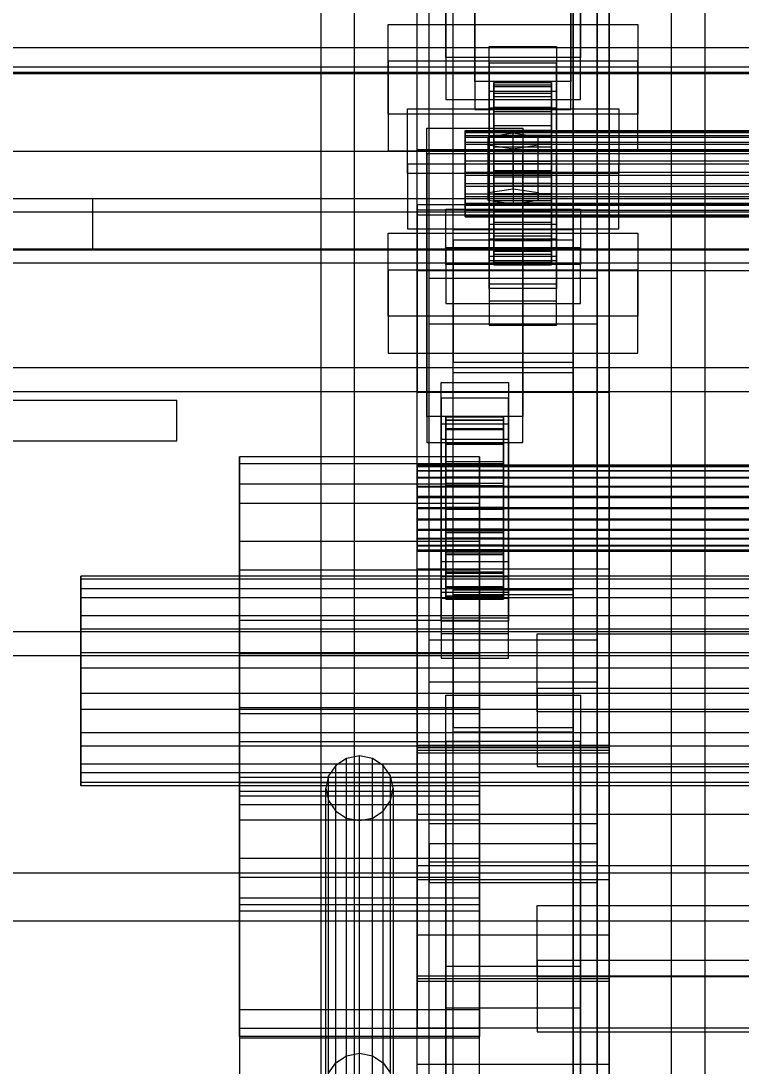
# Model space of a CAD drawing. Header units: millimetres. Extents: x -191664 to 191490, y -197311 to 10263.
# Drawn here: x -532.5 to -382.5, y -31230.2 to -31012.5 of the extents above; entities that cross this region are included whole.
import ezdxf

# ---------------------------------------------------------------- set-up
doc = ezdxf.new("R2010")
doc.units = ezdxf.units.MM
for name, color, linetype, lineweight in [('COTAS_USUARIO', 1, 'Continuous', 0), ('frontal_briquetadora', 7, 'Continuous', 0), ('frontal_C01', 7, 'Continuous', 0), ('frontal_C02', 7, 'Continuous', 0), ('frontal_C03', 7, 'Continuous', 0), ('frontal_mezcladora', 7, 'Continuous', 0), ('frontal_secador', 7, 'Continuous', 0)]:
    doc.layers.add(name, color=color, linetype=linetype, lineweight=lineweight)
doc.dimstyles.new('PLANTA_100', dxfattribs={"dimtxt": 250, "dimasz": 150, "dimexe": 150, "dimexo": 80, "dimgap": 100, "dimtad": 1, "dimtih": 1, "dimtoh": 1, "dimdec": 1, "dimdsep": 46, "dimcen": 0.09, "dimclrd": 1, "dimclre": 1, "dimclrt": 1, "dimadec": 0, "dimazin": 0, "dimtfac": 1, "dimtdec": 4, "dimtofl": 0, "dimtmove": 0, "dimatfit": 3, "dimfxl": 1, "dimtolj": 1, "dimtzin": 0, "dimarcsym": 0})

# ---------------------------------------------------------------- blocks, each defined once
blk = doc.blocks.new('*D108')
at = {"layer": 'COTAS_USUARIO', "color": 1, "lineweight": -2, "transparency": 16777216}
for p, q in [((-80, -30400), (-1350, -30400)), ((-1200, -31850), (-1200, -30550)), ((-80, -32000), (-1350, -32000))]:
    blk.add_line(p, q, dxfattribs=at)
at = {"layer": 'COTAS_USUARIO', "color": 1, "transparency": 16777216}
for points in [[(-1225, -30550), (-1175, -30550), (-1200, -30400)], [(-1225, -31850), (-1175, -31850), (-1200, -32000)]]:
    blk.add_solid(points, dxfattribs=at)
at = {"layer": 'Defpoints', "color": 0, "transparency": 16777216}
for p in [(-1200, -30400), (0, -30400), (0, -32000)]:
    blk.add_point(p, dxfattribs=at)
blk = doc.blocks.new('*D109')
at = {"layer": 'COTAS_USUARIO', "color": 1, "lineweight": -2, "transparency": 16777216}
for p, q in [((-80, -28700), (-1350, -28700)), ((-1200, -31850), (-1200, -28850)), ((-80, -32000), (-1350, -32000))]:
    blk.add_line(p, q, dxfattribs=at)
at = {"layer": 'COTAS_USUARIO', "color": 1, "transparency": 16777216}
for points in [[(-1225, -28850), (-1175, -28850), (-1200, -28700)], [(-1225, -31850), (-1175, -31850), (-1200, -32000)]]:
    blk.add_solid(points, dxfattribs=at)
at = {"layer": 'Defpoints', "color": 0, "transparency": 16777216}
for p in [(-1200, -28700), (0, -28700), (0, -32000)]:
    blk.add_point(p, dxfattribs=at)
blk = doc.blocks.new('*D110')
at = {"layer": 'COTAS_USUARIO', "color": 1, "lineweight": -2, "transparency": 16777216}
for p, q in [((-80, -30350), (-1350, -30350)), ((-1200, -31850), (-1200, -30500)), ((-80, -32000), (-1350, -32000))]:
    blk.add_line(p, q, dxfattribs=at)
at = {"layer": 'COTAS_USUARIO', "color": 1, "transparency": 16777216}
for points in [[(-1225, -30500), (-1175, -30500), (-1200, -30350)], [(-1225, -31850), (-1175, -31850), (-1200, -32000)]]:
    blk.add_solid(points, dxfattribs=at)
at = {"layer": 'Defpoints', "color": 0, "transparency": 16777216}
for p in [(-1200, -30350), (0, -30350), (0, -32000)]:
    blk.add_point(p, dxfattribs=at)
blk = doc.blocks.new('*D111')
at = {"layer": 'COTAS_USUARIO', "color": 1, "lineweight": -2, "transparency": 16777216}
for p, q in [((-80, -27700), (-1350, -27700)), ((-1200, -31850), (-1200, -27850)), ((-80, -32000), (-1350, -32000))]:
    blk.add_line(p, q, dxfattribs=at)
at = {"layer": 'COTAS_USUARIO', "color": 1, "transparency": 16777216}
for points in [[(-1225, -27850), (-1175, -27850), (-1200, -27700)], [(-1225, -31850), (-1175, -31850), (-1200, -32000)]]:
    blk.add_solid(points, dxfattribs=at)
at = {"layer": 'Defpoints', "color": 0, "transparency": 16777216}
for p in [(-1200, -27700), (0, -27700), (0, -32000)]:
    blk.add_point(p, dxfattribs=at)
blk = doc.blocks.new('*D121')
at = {"layer": 'COTAS_USUARIO', "color": 1, "lineweight": -2, "transparency": 16777216}
for p, q in [((-80, -29000), (-1350, -29000)), ((-1200, -31850), (-1200, -29150)), ((-80, -32000), (-1350, -32000))]:
    blk.add_line(p, q, dxfattribs=at)
at = {"layer": 'COTAS_USUARIO', "color": 1, "transparency": 16777216}
for points in [[(-1225, -29150), (-1175, -29150), (-1200, -29000)], [(-1225, -31850), (-1175, -31850), (-1200, -32000)]]:
    blk.add_solid(points, dxfattribs=at)
at = {"layer": 'Defpoints', "color": 0, "transparency": 16777216}
for p in [(-1200, -29000), (0, -29000), (0, -32000)]:
    blk.add_point(p, dxfattribs=at)

msp = doc.modelspace()

# ---------------------------------------------------------------- linework, layer by layer
at = {"layer": 'frontal_briquetadora', "color": 251, "true_color": 0x53616b}
for p, q in [((-1330, -31190), (490, -31190)), ((-1330, -31200), (490, -31200))]:
    msp.add_line(p, q, dxfattribs=at)
at = {"layer": 'frontal_C01', "color": 139, "true_color": 0x354b57}
for p, q in [((-470, -31975), (-470, -30088.5)), ((-463, -31975), (-463, -30088.5)), ((-397, -31975), (-397, -30088.5)), ((-390, -31975), (-390, -30088.5)), ((-450, -31051.93), (-450, -30667.72)), ((-410, -30667.72), (-410, -31051.93)), ((-450, -31089.83), (-450, -30705.62)), ((-410, -31089.83), (-410, -30705.62)), ((-470, -31975), (-470, -30888.93)), ((-463, -31975), (-463, -30888.93)), ((-397, -31975), (-397, -30888.93)), ((-390, -31975), (-390, -30888.93)), ((-450, -31321.93), (-450, -30937.72)), ((-410, -30937.72), (-410, -31321.93)), ((-442.5, -31055.94), (-442.5, -30946.46)), ((-417.5, -30946.46), (-417.5, -31055.94)), ((-442.5, -31085.82), (-442.5, -30976.34)), ((-417.5, -31085.82), (-417.5, -30976.34)), ((-450, -31369.3), (-450, -30985.09)), ((-410, -31369.3), (-410, -30985.09)), ((-410, -31051.93), (-450, -31051.93)), ((-450, -31051.93), (-450, -31089.83)), ((-450, -31436.14), (-450, -31051.93)), ((-410, -31089.83), (-410, -31051.93)), ((-410, -31051.93), (-410, -31436.14)), ((-442.5, -31085.82), (-442.5, -31055.94)), ((-442.5, -31055.94), (-417.5, -31055.94)), ((-417.5, -31055.94), (-417.5, -31085.82)), ((-417.5, -31058.19), (-442.5, -31058.19)), ((-442.5, -31058.19), (-442.5, -31083.56)), ((-442.5, -31717.14), (-442.5, -31058.19)), ((-417.5, -31083.56), (-417.5, -31058.19)), ((-417.5, -31058.19), (-417.5, -31717.14)), ((-447.5, -31075.68), (-447.5, -31066.08)), ((-447.5, -31066.08), (-412.5, -31066.08)), ((-447.5, -31340.81), (-447.5, -31066.08)), ((-412.5, -31066.08), (-412.5, -31075.68)), ((-412.5, -31066.08), (-412.5, -31340.81)), ((-412.5, -31075.68), (-447.5, -31075.68)), ((-447.5, -31350.42), (-447.5, -31075.68)), ((-412.5, -31350.42), (-412.5, -31075.68)), ((-442.5, -31083.56), (-417.5, -31083.56)), ((-442.5, -31742.51), (-442.5, -31083.56)), ((-417.5, -31742.51), (-417.5, -31083.56)), ((-417.5, -31085.82), (-442.5, -31085.82)), ((-450, -31089.83), (-410, -31089.83)), ((-450, -31474.03), (-450, -31089.83)), ((-410, -31474.03), (-410, -31089.83)), ((-425, -31156.44), (-425, -31140.18)), ((-425, -31140.18), (425, -31140.18)), ((-425, -31151.55), (-425, -31140.18)), ((425, -31151.55), (-425, -31151.55)), ((-425, -31151.55), (-425, -31167.81)), ((-444, -31162.59), (-444, -31152.98)), ((-444, -31152.98), (-416, -31152.98)), ((-444, -31249.2), (-444, -31152.98)), ((-416, -31152.98), (-416, -31162.59)), ((-416, -31152.98), (-416, -31249.2)), ((425, -31156.44), (-425, -31156.44)), ((-425, -31156.44), (-425, -31167.81)), ((-416, -31162.59), (-444, -31162.59)), ((-444, -31162.59), (-444, -31258.8)), ((-416, -31258.8), (-416, -31162.59)), ((-425, -31167.81), (425, -31167.81))]:
    msp.add_line(p, q, dxfattribs=at)
at = {"layer": 'frontal_C02', "color": 139, "true_color": 0x354b57}
for p, q in [((-470, -31975), (-470, -29576.75)), ((-463, -31975), (-463, -29576.75)), ((-397, -31975), (-397, -29576.75)), ((-390, -31975), (-390, -29576.75)), ((-470, -31975), (-470, -30072.14)), ((-463, -31975), (-463, -30072.14)), ((-397, -31975), (-397, -30072.14)), ((-390, -31975), (-390, -30072.14)), ((-450, -31126.72), (-450, -30776)), ((-410, -30776), (-410, -31126.72)), ((-450, -31164.97), (-450, -30814.26)), ((-410, -31164.97), (-410, -30814.26)), ((-470, -31975), (-470, -30861.25)), ((-463, -31975), (-463, -30861.25)), ((-397, -31975), (-397, -30861.25)), ((-390, -31975), (-390, -30861.25)), ((-438, -31025.15), (-438, -30877.65)), ((-418, -30877.65), (-418, -31025.15)), ((-438, -30883.5), (-438, -31030.99)), ((-418, -31030.99), (-418, -30883.5)), ((-444, -31020.1), (-444, -30924.57)), ((-416, -30924.57), (-416, -31020.1)), ((-444, -30933.34), (-444, -31028.86)), ((-416, -31028.86), (-416, -30933.34)), ((-450, -31303.64), (-450, -30952.92)), ((-410, -30952.92), (-410, -31303.64)), ((-442.5, -31130.99), (-442.5, -30961.98)), ((-417.5, -30961.98), (-417.5, -31130.99)), ((-442.5, -31160.7), (-442.5, -30991.69)), ((-417.5, -31160.7), (-417.5, -30991.69)), ((-450, -31351.46), (-450, -31000.74)), ((-410, -31351.46), (-410, -31000.74)), ((-456, -31031.92), (-456, -31013.22)), ((-456, -31013.22), (-404, -31013.22)), ((-456, -31020.87), (-456, -31013.22)), ((-404, -31013.22), (-404, -31031.92)), ((-404, -31013.22), (-404, -31020.87)), ((-435, -31021.32), (-435, -31017.82)), ((-435, -31017.82), (-421, -31017.82)), ((-435, -31057.98), (-435, -31017.82)), ((-421, -31017.82), (-421, -31021.32)), ((-421, -31017.82), (-421, -31057.98)), ((-404, -31020.87), (-456, -31020.87)), ((-456, -31020.87), (-456, -31039.57)), ((-416, -31020.1), (-444, -31020.1)), ((-444, -31020.1), (-444, -31028.86)), ((-421, -31021.32), (-435, -31021.32)), ((-435, -31021.32), (-435, -31061.49)), ((-421, -31061.49), (-421, -31021.32)), ((-416, -31028.86), (-416, -31020.1)), ((-404, -31039.57), (-404, -31020.87)), ((-418, -31025.15), (-438, -31025.15)), ((-438, -31025.15), (-438, -31030.99)), ((-418, -31030.99), (-418, -31025.15)), ((-435, -31030.68), (-435, -31027.17)), ((-435, -31027.17), (-421, -31027.17)), ((-435, -31067.34), (-435, -31027.17)), ((-421, -31027.17), (-421, -31030.68)), ((-421, -31027.17), (-421, -31067.34)), ((-444, -31028.86), (-416, -31028.86)), ((-404, -31031.92), (-456, -31031.92)), ((-456, -31031.92), (-456, -31039.57)), ((-438, -31030.99), (-418, -31030.99)), ((-421, -31030.68), (-435, -31030.68)), ((-435, -31030.68), (-435, -31070.84)), ((-421, -31070.84), (-421, -31030.68)), ((-404, -31039.57), (-404, -31031.92)), ((-456, -31039.57), (-404, -31039.57)), ((-435, -31068.27), (-435, -31054.82)), ((-435, -31054.82), (-421, -31054.82)), ((-435, -31062.47), (-435, -31054.82)), ((-421, -31054.82), (-421, -31068.27)), ((-421, -31054.82), (-421, -31062.47)), ((-421, -31057.98), (-435, -31057.98)), ((-435, -31057.98), (-435, -31061.49)), ((-421, -31061.49), (-421, -31057.98)), ((-435, -31061.49), (-421, -31061.49)), ((-421, -31062.47), (-435, -31062.47)), ((-435, -31062.47), (-435, -31075.92)), ((-421, -31075.92), (-421, -31062.47)), ((-421, -31067.34), (-435, -31067.34)), ((-435, -31067.34), (-435, -31070.84)), ((-421, -31068.27), (-435, -31068.27)), ((-435, -31068.27), (-435, -31075.92)), ((-421, -31070.84), (-421, -31067.34)), ((-421, -31075.92), (-421, -31068.27)), ((-435, -31070.84), (-421, -31070.84)), ((-435, -31075.92), (-421, -31075.92)), ((-410, -31126.72), (-450, -31126.72)), ((-450, -31126.72), (-450, -31164.97)), ((-450, -31477.44), (-450, -31126.72)), ((-410, -31164.97), (-410, -31126.72)), ((-410, -31126.72), (-410, -31477.44)), ((-442.5, -31160.7), (-442.5, -31130.99)), ((-442.5, -31130.99), (-417.5, -31130.99)), ((-417.5, -31132.03), (-442.5, -31132.03)), ((-442.5, -31132.03), (-442.5, -31159.67)), ((-442.5, -31601.33), (-442.5, -31132.03)), ((-417.5, -31130.99), (-417.5, -31160.7)), ((-417.5, -31159.67), (-417.5, -31132.03)), ((-417.5, -31132.03), (-417.5, -31601.33)), ((-447.5, -31150.23), (-447.5, -31141.46)), ((-447.5, -31141.46), (-412.5, -31141.46)), ((-447.5, -31323.17), (-447.5, -31141.46)), ((-412.5, -31141.46), (-412.5, -31150.23)), ((-412.5, -31141.46), (-412.5, -31323.17)), ((-412.5, -31150.23), (-447.5, -31150.23)), ((-447.5, -31331.94), (-447.5, -31150.23)), ((-412.5, -31331.94), (-412.5, -31150.23)), ((-442.5, -31159.67), (-417.5, -31159.67)), ((-442.5, -31628.97), (-442.5, -31159.67)), ((-417.5, -31160.7), (-442.5, -31160.7)), ((-417.5, -31628.97), (-417.5, -31159.67)), ((-450, -31164.97), (-410, -31164.97)), ((-450, -31515.69), (-450, -31164.97)), ((-410, -31515.69), (-410, -31164.97)), ((-425, -31211.63), (-425, -31196.79)), ((-425, -31196.79), (425, -31196.79)), ((-425, -31208.26), (-425, -31196.79)), ((425, -31208.26), (-425, -31208.26)), ((-425, -31208.26), (-425, -31223.11)), ((-444, -31218.16), (-444, -31209.39)), ((-444, -31209.39), (-416, -31209.39)), ((-444, -31306.52), (-444, -31209.39)), ((-416, -31209.39), (-416, -31218.16)), ((-416, -31209.39), (-416, -31306.52)), ((425, -31211.63), (-425, -31211.63)), ((-425, -31211.63), (-425, -31223.11)), ((-416, -31218.16), (-444, -31218.16)), ((-444, -31218.16), (-444, -31315.29)), ((-416, -31315.29), (-416, -31218.16)), ((-425, -31223.11), (425, -31223.11))]:
    msp.add_line(p, q, dxfattribs=at)
at = {"layer": 'frontal_C02', "color": 155, "true_color": 0x617580}
for p, q in [((-434, -31035.34), (-434, -31025.34)), ((-434, -31025.34), (-434, -31025.82)), ((-434, -31025.34), (-422, -31025.34)), ((-434, -31026.16), (-434, -31025.34)), ((-434, -31035.56), (-434, -31025.82)), ((-434, -31025.82), (-434, -31027.55)), ((-434, -31025.82), (-422, -31025.82)), ((-422, -31025.82), (-422, -31025.34)), ((-422, -31025.34), (-422, -31035.34)), ((-422, -31025.34), (-422, -31026.16)), ((-422, -31027.55), (-422, -31025.82)), ((-422, -31025.82), (-422, -31035.56)), ((-434, -31035.72), (-434, -31026.16)), ((-434, -31026.16), (-422, -31026.16)), ((-434, -31028.22), (-434, -31026.16)), ((-434, -31036.38), (-434, -31027.55)), ((-434, -31027.55), (-434, -31030.44)), ((-434, -31027.55), (-422, -31027.55)), ((-422, -31026.16), (-422, -31035.72)), ((-422, -31026.16), (-422, -31028.22)), ((-422, -31030.44), (-422, -31027.55)), ((-422, -31027.55), (-422, -31036.38)), ((-434, -31036.7), (-434, -31028.22)), ((-434, -31028.22), (-422, -31028.22)), ((-434, -31031.37), (-434, -31028.22)), ((-422, -31028.22), (-422, -31036.7)), ((-422, -31028.22), (-422, -31031.37)), ((-434, -31037.75), (-434, -31030.44)), ((-434, -31030.44), (-434, -31034.26)), ((-434, -31030.44), (-422, -31030.44)), ((-434, -31038.19), (-434, -31031.37)), ((-434, -31031.37), (-422, -31031.37)), ((-434, -31035.41), (-434, -31031.37)), ((-422, -31034.26), (-422, -31030.44)), ((-422, -31030.44), (-422, -31037.75)), ((-422, -31031.37), (-422, -31038.19)), ((-422, -31031.37), (-422, -31035.41)), ((-434, -31039.56), (-434, -31034.26)), ((-434, -31034.26), (-434, -31038.78)), ((-434, -31034.26), (-422, -31034.26)), ((-422, -31038.78), (-422, -31034.26)), ((-422, -31034.26), (-422, -31039.56)), ((-434, -31035.56), (-434, -31035.34)), ((-422, -31035.34), (-434, -31035.34)), ((-434, -31035.34), (-434, -31035.72)), ((-434, -31040.1), (-434, -31035.41)), ((-434, -31035.41), (-422, -31035.41)), ((-434, -31040.05), (-434, -31035.41)), ((-434, -31036.38), (-434, -31035.56)), ((-422, -31035.56), (-434, -31035.56)), ((-422, -31035.72), (-434, -31035.72)), ((-434, -31035.72), (-434, -31036.7)), ((-434, -31037.75), (-434, -31036.38)), ((-422, -31036.38), (-434, -31036.38)), ((-422, -31036.7), (-434, -31036.7)), ((-434, -31036.7), (-434, -31038.19)), ((-422, -31035.34), (-422, -31035.56)), ((-422, -31035.72), (-422, -31035.34)), ((-422, -31035.41), (-422, -31040.1)), ((-422, -31035.41), (-422, -31040.05)), ((-422, -31035.56), (-422, -31036.38)), ((-422, -31036.7), (-422, -31035.72)), ((-422, -31036.38), (-422, -31037.75)), ((-422, -31038.19), (-422, -31036.7)), ((-434, -31039.56), (-434, -31037.75)), ((-422, -31037.75), (-434, -31037.75)), ((-422, -31038.19), (-434, -31038.19)), ((-434, -31038.19), (-434, -31040.1)), ((-434, -31038.78), (-434, -31041.7)), ((-422, -31038.78), (-434, -31038.78)), ((-434, -31038.78), (-434, -31043.67)), ((-422, -31037.75), (-422, -31039.56)), ((-422, -31040.1), (-422, -31038.19)), ((-422, -31041.7), (-422, -31038.78)), ((-422, -31043.67), (-422, -31038.78)), ((-434, -31041.7), (-434, -31039.56)), ((-422, -31039.56), (-434, -31039.56)), ((-434, -31042.3), (-434, -31040.05)), ((-434, -31040.05), (-422, -31040.05)), ((-434, -31044.99), (-434, -31040.05)), ((-422, -31040.1), (-434, -31040.1)), ((-434, -31040.1), (-434, -31042.3)), ((-422, -31039.56), (-422, -31041.7)), ((-422, -31040.05), (-422, -31042.3)), ((-422, -31040.05), (-422, -31044.99)), ((-422, -31042.3), (-422, -31040.1)), ((-434, -31041.7), (-422, -31041.7)), ((-434, -31044.02), (-434, -31041.7)), ((-422, -31042.3), (-434, -31042.3)), ((-434, -31042.3), (-434, -31044.64)), ((-422, -31041.7), (-422, -31044.02)), ((-422, -31044.64), (-422, -31042.3)), ((-434, -31044.02), (-434, -31043.67)), ((-434, -31043.67), (-434, -31048.61)), ((-434, -31043.67), (-422, -31043.67)), ((-434, -31046.36), (-434, -31044.02)), ((-422, -31044.02), (-434, -31044.02)), ((-434, -31044.64), (-434, -31044.99)), ((-422, -31044.64), (-434, -31044.64)), ((-434, -31044.64), (-434, -31046.96)), ((-434, -31044.99), (-422, -31044.99)), ((-434, -31049.88), (-434, -31044.99)), ((-422, -31048.61), (-422, -31043.67)), ((-422, -31043.67), (-422, -31044.02)), ((-422, -31044.02), (-422, -31046.36)), ((-422, -31044.99), (-422, -31044.64)), ((-422, -31046.96), (-422, -31044.64)), ((-422, -31044.99), (-422, -31049.88)), ((-434, -31048.56), (-434, -31046.36)), ((-434, -31046.36), (-434, -31048.61)), ((-422, -31046.36), (-434, -31046.36)), ((-434, -31046.96), (-434, -31049.88)), ((-422, -31046.96), (-434, -31046.96)), ((-434, -31046.96), (-434, -31049.1)), ((-422, -31048.61), (-422, -31046.36)), ((-422, -31046.36), (-422, -31048.56)), ((-422, -31049.88), (-422, -31046.96)), ((-422, -31049.1), (-422, -31046.96)), ((-434, -31050.47), (-434, -31048.56)), ((-434, -31048.56), (-434, -31053.25)), ((-422, -31048.56), (-434, -31048.56)), ((-434, -31048.61), (-434, -31053.25)), ((-434, -31048.61), (-422, -31048.61)), ((-434, -31049.1), (-434, -31054.4)), ((-422, -31049.1), (-434, -31049.1)), ((-434, -31049.1), (-434, -31050.91)), ((-422, -31053.25), (-422, -31048.56)), ((-422, -31048.56), (-422, -31050.47)), ((-422, -31053.25), (-422, -31048.61)), ((-422, -31054.4), (-422, -31049.1)), ((-422, -31050.91), (-422, -31049.1)), ((-434, -31049.88), (-422, -31049.88)), ((-434, -31054.4), (-434, -31049.88)), ((-434, -31051.96), (-434, -31050.47)), ((-434, -31050.47), (-434, -31057.29)), ((-422, -31050.47), (-434, -31050.47)), ((-434, -31050.91), (-434, -31058.22)), ((-422, -31050.91), (-434, -31050.91)), ((-434, -31050.91), (-434, -31052.28)), ((-434, -31052.94), (-434, -31051.96)), ((-434, -31051.96), (-434, -31060.44)), ((-422, -31051.96), (-434, -31051.96)), ((-422, -31049.88), (-422, -31054.4)), ((-422, -31057.29), (-422, -31050.47)), ((-422, -31050.47), (-422, -31051.96)), ((-422, -31058.22), (-422, -31050.91)), ((-422, -31052.28), (-422, -31050.91)), ((-422, -31060.44), (-422, -31051.96)), ((-422, -31051.96), (-422, -31052.94)), ((-434, -31052.28), (-434, -31061.1)), ((-422, -31052.28), (-434, -31052.28)), ((-434, -31052.28), (-434, -31053.1)), ((-434, -31053.32), (-434, -31052.94)), ((-434, -31052.94), (-434, -31062.5)), ((-422, -31052.94), (-434, -31052.94)), ((-434, -31053.1), (-434, -31062.84)), ((-422, -31053.1), (-434, -31053.1)), ((-434, -31053.1), (-434, -31053.32)), ((-434, -31053.25), (-434, -31057.29)), ((-434, -31053.25), (-422, -31053.25)), ((-434, -31053.32), (-434, -31063.32)), ((-422, -31053.32), (-434, -31053.32)), ((-422, -31061.1), (-422, -31052.28)), ((-422, -31053.1), (-422, -31052.28)), ((-422, -31062.5), (-422, -31052.94)), ((-422, -31052.94), (-422, -31053.32)), ((-422, -31062.84), (-422, -31053.1)), ((-422, -31053.32), (-422, -31053.1)), ((-422, -31057.29), (-422, -31053.25)), ((-422, -31063.32), (-422, -31053.32)), ((-434, -31054.4), (-422, -31054.4)), ((-434, -31058.22), (-434, -31054.4)), ((-422, -31054.4), (-422, -31058.22)), ((-434, -31057.29), (-434, -31060.44)), ((-434, -31057.29), (-422, -31057.29)), ((-434, -31058.22), (-422, -31058.22)), ((-434, -31061.1), (-434, -31058.22)), ((-422, -31060.44), (-422, -31057.29)), ((-422, -31058.22), (-422, -31061.1)), ((-434, -31060.44), (-434, -31062.5)), ((-434, -31060.44), (-422, -31060.44)), ((-422, -31062.5), (-422, -31060.44)), ((-434, -31061.1), (-422, -31061.1)), ((-434, -31062.84), (-434, -31061.1)), ((-434, -31062.5), (-434, -31063.32)), ((-434, -31062.5), (-422, -31062.5)), ((-434, -31062.84), (-422, -31062.84)), ((-434, -31063.32), (-434, -31062.84)), ((-422, -31061.1), (-422, -31062.84)), ((-422, -31063.32), (-422, -31062.5)), ((-422, -31062.84), (-422, -31063.32)), ((-434, -31063.32), (-422, -31063.32))]:
    msp.add_line(p, q, dxfattribs=at)
at = {"layer": 'frontal_C02', "color": 9, "true_color": 0xbac6cb}
for p, q in [((-440, -31035.72), (-440, -31035.34)), ((-440, -31035.34), (-440, -31035.56)), ((-440, -31035.34), (440, -31035.34)), ((-440, -31035.56), (-440, -31036.38)), ((-440, -31035.56), (440, -31035.56)), ((-440, -31036.7), (-440, -31035.72)), ((-440, -31035.72), (440, -31035.72)), ((-440, -31036.38), (-440, -31037.75)), ((-440, -31036.38), (440, -31036.38)), ((-440, -31038.19), (-440, -31036.7)), ((-440, -31036.7), (440, -31036.7)), ((-440, -31037.75), (-440, -31039.56)), ((-440, -31037.75), (440, -31037.75)), ((-440, -31040.1), (-440, -31038.19)), ((-440, -31038.19), (440, -31038.19)), ((-440, -31039.56), (-440, -31041.7)), ((-440, -31039.56), (440, -31039.56)), ((-440, -31042.3), (-440, -31040.1)), ((-440, -31040.1), (440, -31040.1)), ((-440, -31041.7), (-440, -31044.02)), ((440, -31041.7), (-440, -31041.7)), ((-440, -31044.64), (-440, -31042.3)), ((-440, -31042.3), (440, -31042.3)), ((-440, -31044.02), (-440, -31046.36)), ((-440, -31044.02), (440, -31044.02)), ((-440, -31046.96), (-440, -31044.64)), ((-440, -31044.64), (440, -31044.64)), ((-440, -31046.36), (-440, -31048.56)), ((-440, -31046.36), (440, -31046.36)), ((-440, -31049.1), (-440, -31046.96)), ((-440, -31046.96), (440, -31046.96)), ((-440, -31048.56), (-440, -31050.47)), ((-440, -31048.56), (440, -31048.56)), ((-440, -31050.91), (-440, -31049.1)), ((-440, -31049.1), (440, -31049.1)), ((-440, -31050.47), (-440, -31051.96)), ((-440, -31050.47), (440, -31050.47)), ((-440, -31052.28), (-440, -31050.91)), ((-440, -31050.91), (440, -31050.91)), ((-440, -31051.96), (-440, -31052.94)), ((-440, -31051.96), (440, -31051.96)), ((-440, -31053.1), (-440, -31052.28)), ((-440, -31052.28), (440, -31052.28)), ((-440, -31052.94), (-440, -31053.32)), ((-440, -31052.94), (440, -31052.94)), ((-440, -31053.32), (-440, -31053.1)), ((-440, -31053.1), (440, -31053.1)), ((-440, -31053.32), (440, -31053.32))]:
    msp.add_line(p, q, dxfattribs=at)
at = {"layer": 'frontal_C03', "color": 139, "true_color": 0x354b57}
for p, q in [((-470, -31975), (-470, -29153.29)), ((-463, -31975), (-463, -29153.29)), ((-397, -31975), (-397, -29153.29)), ((-390, -31975), (-390, -29153.29)), ((-470, -31975), (-470, -29352.58)), ((-463, -31975), (-463, -29352.58)), ((-397, -31975), (-397, -29352.58)), ((-390, -31975), (-390, -29352.58)), ((-470, -31975), (-470, -30079.71)), ((-463, -31975), (-463, -30079.71)), ((-397, -31975), (-397, -30079.71)), ((-390, -31975), (-390, -30079.71)), ((-470, -31975), (-470, -30806.85)), ((-463, -31975), (-463, -30806.85)), ((-397, -31975), (-397, -30806.85)), ((-390, -31975), (-390, -30806.85)), ((-450, -31163.9), (-450, -30840.73)), ((-410, -30840.73), (-410, -31163.9)), ((-450, -31164.45), (-450, -30841.28)), ((-410, -30841.28), (-410, -31164.45)), ((-442.5, -31401.47), (-442.5, -30847.16)), ((-417.5, -30847.16), (-417.5, -31401.47)), ((-447.5, -31183.93), (-447.5, -30856.5)), ((-412.5, -30856.5), (-412.5, -31183.93)), ((-447.5, -31192.01), (-447.5, -30864.58)), ((-412.5, -31192.01), (-412.5, -30864.58)), ((-442.5, -31428.21), (-442.5, -30873.91)), ((-417.5, -31428.21), (-417.5, -30873.91)), ((-450, -31202.97), (-450, -30879.8)), ((-410, -31202.97), (-410, -30879.8)), ((-450, -31212.05), (-450, -30888.88)), ((-410, -31212.05), (-410, -30888.88)), ((-452, -31044.26), (-452, -31030.8)), ((-452, -31030.8), (-408, -31030.8)), ((-452, -31042.35), (-452, -31030.8)), ((-408, -31030.8), (-408, -31044.26)), ((-408, -31030.8), (-408, -31042.35)), ((-448, -31040.22), (-448, -31034.84)), ((-448, -31034.84), (-428, -31034.84)), ((-448, -31094.93), (-448, -31034.84)), ((-428, -31034.84), (-428, -31040.22)), ((-428, -31034.84), (-428, -31094.93)), ((-450, -31052.95), (-450, -31039.27)), ((-450, -31039.27), (450, -31039.27)), ((-450, -31050.83), (-450, -31039.27)), ((-428, -31040.22), (-448, -31040.22)), ((-448, -31040.22), (-448, -31100.32)), ((-428, -31100.32), (-428, -31040.22)), ((-408, -31042.35), (-452, -31042.35)), ((-452, -31042.35), (-452, -31055.82)), ((-408, -31055.82), (-408, -31042.35)), ((-408, -31044.26), (-452, -31044.26)), ((-452, -31044.26), (-452, -31055.82)), ((-408, -31055.82), (-408, -31044.26)), ((450, -31050.83), (-450, -31050.83)), ((-450, -31050.83), (-450, -31064.51)), ((-444, -31059.78), (-444, -31051.7)), ((-444, -31051.7), (-416, -31051.7)), ((-444, -31063.26), (-444, -31051.7)), ((-416, -31051.7), (-416, -31059.78)), ((-416, -31051.7), (-416, -31063.26)), ((450, -31052.95), (-450, -31052.95)), ((-450, -31052.95), (-450, -31064.51)), ((-452, -31055.82), (-408, -31055.82)), ((-456, -31073.99), (-456, -31056.75)), ((-456, -31056.75), (-404, -31056.75)), ((-456, -31064.46), (-456, -31056.75)), ((-404, -31056.75), (-404, -31073.99)), ((-404, -31056.75), (-404, -31064.46)), ((-416, -31059.78), (-444, -31059.78)), ((-444, -31059.78), (-444, -31071.34)), ((-416, -31071.34), (-416, -31059.78)), ((-404, -31064.46), (-456, -31064.46)), ((-456, -31064.46), (-456, -31081.69)), ((-450, -31064.51), (450, -31064.51)), ((-416, -31063.26), (-444, -31063.26)), ((-444, -31063.26), (-444, -31071.34)), ((-416, -31071.34), (-416, -31063.26)), ((-404, -31081.69), (-404, -31064.46)), ((-444, -31071.34), (-416, -31071.34)), ((-404, -31073.99), (-456, -31073.99)), ((-456, -31073.99), (-456, -31081.69)), ((-404, -31081.69), (-404, -31073.99)), ((-456, -31081.69), (-404, -31081.69)), ((-445, -31091.08), (-445, -31087.85)), ((-445, -31087.85), (-431, -31087.85)), ((-445, -31128.3), (-445, -31087.85)), ((-431, -31087.85), (-431, -31091.08)), ((-431, -31087.85), (-431, -31128.3)), ((-431, -31091.08), (-445, -31091.08)), ((-445, -31091.08), (-445, -31131.53)), ((-431, -31131.53), (-431, -31091.08)), ((-428, -31094.93), (-448, -31094.93)), ((-448, -31094.93), (-448, -31100.32)), ((-428, -31100.32), (-428, -31094.93)), ((-445, -31099.7), (-445, -31096.47)), ((-445, -31096.47), (-431, -31096.47)), ((-445, -31136.91), (-445, -31096.47)), ((-431, -31096.47), (-431, -31099.7)), ((-431, -31096.47), (-431, -31136.91)), ((-431, -31099.7), (-445, -31099.7)), ((-445, -31099.7), (-445, -31140.15)), ((-431, -31140.15), (-431, -31099.7)), ((-448, -31100.32), (-428, -31100.32)), ((-445, -31137.53), (-445, -31125.14)), ((-445, -31125.14), (-431, -31125.14)), ((-445, -31132.84), (-445, -31125.14)), ((-431, -31125.14), (-431, -31137.53)), ((-431, -31125.14), (-431, -31132.84)), ((-431, -31128.3), (-445, -31128.3)), ((-445, -31128.3), (-445, -31131.53)), ((-431, -31131.53), (-431, -31128.3)), ((-445, -31131.53), (-431, -31131.53)), ((-431, -31132.84), (-445, -31132.84)), ((-445, -31132.84), (-445, -31145.23)), ((-431, -31145.23), (-431, -31132.84)), ((-431, -31136.91), (-445, -31136.91)), ((-445, -31136.91), (-445, -31140.15)), ((-431, -31137.53), (-445, -31137.53)), ((-445, -31137.53), (-445, -31145.23)), ((-431, -31140.15), (-431, -31136.91)), ((-431, -31145.23), (-431, -31137.53)), ((-445, -31140.15), (-431, -31140.15)), ((-445, -31145.23), (-431, -31145.23)), ((-410, -31163.42), (-450, -31163.42)), ((-450, -31163.42), (-450, -31212.53)), ((-450, -31390.29), (-450, -31163.42)), ((-450, -31212.05), (-450, -31163.9)), ((-450, -31163.9), (-410, -31163.9)), ((-450, -31202.97), (-450, -31164.45)), ((-450, -31164.45), (-410, -31164.45)), ((-450, -31191.38), (-450, -31164.45)), ((-410, -31212.53), (-410, -31163.42)), ((-410, -31163.42), (-410, -31390.29)), ((-410, -31163.9), (-410, -31212.05)), ((-410, -31164.45), (-410, -31202.97)), ((-410, -31164.45), (-410, -31191.38)), ((-487, -31218.54), (-487, -31170.06)), ((-487, -31170.06), (-437, -31170.06)), ((-487, -31175.84), (-487, -31170.06)), ((-437, -31170.06), (-437, -31218.54)), ((-437, -31170.06), (-437, -31175.84)), ((-437, -31175.84), (-487, -31175.84)), ((-487, -31175.84), (-487, -31224.32)), ((-437, -31224.32), (-437, -31175.84)), ((-450, -31188.55), (-450, -31177.77)), ((-450, -31177.77), (450, -31177.77)), ((-450, -31211.48), (-450, -31177.77)), ((-447.5, -31187.75), (-447.5, -31179.67)), ((-447.5, -31179.67), (-412.5, -31179.67)), ((-447.5, -31410.8), (-447.5, -31179.67)), ((-412.5, -31179.67), (-412.5, -31187.75)), ((-412.5, -31179.67), (-412.5, -31410.8)), ((-412.5, -31183.93), (-447.5, -31183.93)), ((-447.5, -31183.93), (-447.5, -31192.01)), ((-412.5, -31192.01), (-412.5, -31183.93)), ((450, -31188.55), (-450, -31188.55)), ((-450, -31188.55), (-450, -31222.25)), ((-412.5, -31187.75), (-447.5, -31187.75)), ((-447.5, -31418.88), (-447.5, -31187.75)), ((-412.5, -31418.88), (-412.5, -31187.75)), ((-450, -31229.9), (-450, -31191.38)), ((-450, -31191.38), (-410, -31191.38)), ((-447.5, -31192.01), (-412.5, -31192.01)), ((-410, -31191.38), (-410, -31229.9)), ((-410, -31202.97), (-450, -31202.97)), ((-450, -31229.9), (-450, -31202.97)), ((-410, -31229.9), (-410, -31202.97)), ((450, -31211.48), (-450, -31211.48)), ((-450, -31211.48), (-450, -31222.25)), ((-410, -31212.05), (-450, -31212.05)), ((-450, -31212.53), (-410, -31212.53)), ((-450, -31439.39), (-450, -31212.53)), ((-410, -31439.39), (-410, -31212.53)), ((-437, -31218.54), (-487, -31218.54)), ((-487, -31218.54), (-487, -31224.32)), ((-437, -31224.32), (-437, -31218.54)), ((-450, -31222.25), (450, -31222.25)), ((-487, -31224.32), (-437, -31224.32)), ((-410, -31229.9), (-450, -31229.9))]:
    msp.add_line(p, q, dxfattribs=at)
at = {"layer": 'frontal_C03', "color": 9, "true_color": 0xbdc8cc}
for p, q in [((-430, -31035.91), (-435.2, -31036.72)), ((-435.2, -31036.72), (-435.2, -31038.34)), ((-435.2, -31048.28), (-435.2, -31036.72)), ((-424.8, -31036.72), (-430, -31035.91)), ((-430, -31047.47), (-430, -31035.91)), ((-424.8, -31038.34), (-424.8, -31036.72)), ((-424.8, -31048.28), (-424.8, -31036.72)), ((-435.2, -31038.34), (-430, -31039.15)), ((-435.2, -31049.89), (-435.2, -31038.34)), ((-430, -31039.15), (-424.8, -31038.34)), ((-424.8, -31049.89), (-424.8, -31038.34)), ((-430, -31039.15), (-430, -31050.7)), ((-435.2, -31048.28), (-430, -31047.47)), ((-430, -31047.47), (-424.8, -31048.28)), ((-435.2, -31049.89), (-435.2, -31048.28)), ((-424.8, -31048.28), (-424.8, -31049.89)), ((-430, -31050.7), (-435.2, -31049.89)), ((-424.8, -31049.89), (-430, -31050.7))]:
    msp.add_line(p, q, dxfattribs=at)
at = {"layer": 'frontal_C03', "color": 155, "true_color": 0x617580}
for p, q in [((-444, -31105), (-444, -31095)), ((-444, -31095), (-444, -31095.59)), ((-444, -31095), (-432, -31095)), ((-444, -31095.7), (-444, -31095)), ((-432, -31095.59), (-432, -31095)), ((-432, -31095), (-432, -31105)), ((-432, -31095), (-432, -31095.7)), ((-444, -31105.28), (-444, -31095.59)), ((-444, -31095.59), (-444, -31097.44)), ((-444, -31095.59), (-432, -31095.59)), ((-444, -31105.33), (-444, -31095.7)), ((-444, -31095.7), (-432, -31095.7)), ((-444, -31097.65), (-444, -31095.7)), ((-444, -31106.15), (-444, -31097.44)), ((-444, -31097.44), (-444, -31100.42)), ((-444, -31097.44), (-432, -31097.44)), ((-444, -31106.25), (-444, -31097.65)), ((-444, -31097.65), (-432, -31097.65)), ((-444, -31100.71), (-444, -31097.65)), ((-432, -31097.44), (-432, -31095.59)), ((-432, -31095.59), (-432, -31105.28)), ((-432, -31095.7), (-432, -31105.33)), ((-432, -31095.7), (-432, -31097.65)), ((-432, -31100.42), (-432, -31097.44)), ((-432, -31097.44), (-432, -31106.15)), ((-432, -31097.65), (-432, -31106.25)), ((-432, -31097.65), (-432, -31100.71)), ((-444, -31107.56), (-444, -31100.42)), ((-444, -31100.42), (-444, -31104.32)), ((-444, -31100.42), (-432, -31100.42)), ((-444, -31107.7), (-444, -31100.71)), ((-444, -31100.71), (-432, -31100.71)), ((-444, -31104.68), (-444, -31100.71)), ((-432, -31104.32), (-432, -31100.42)), ((-432, -31100.42), (-432, -31107.56)), ((-432, -31100.71), (-432, -31107.7)), ((-432, -31100.71), (-432, -31104.68)), ((-444, -31109.41), (-444, -31104.32)), ((-444, -31104.32), (-444, -31108.88)), ((-444, -31104.32), (-432, -31104.32)), ((-444, -31109.58), (-444, -31104.68)), ((-444, -31104.68), (-432, -31104.68)), ((-444, -31109.28), (-444, -31104.68)), ((-444, -31105.28), (-444, -31105)), ((-432, -31105), (-444, -31105)), ((-444, -31105), (-444, -31105.33)), ((-444, -31106.15), (-444, -31105.28)), ((-432, -31105.28), (-444, -31105.28)), ((-432, -31105.33), (-444, -31105.33)), ((-444, -31105.33), (-444, -31106.25)), ((-444, -31107.56), (-444, -31106.15)), ((-432, -31106.15), (-444, -31106.15)), ((-432, -31106.25), (-444, -31106.25)), ((-444, -31106.25), (-444, -31107.7)), ((-432, -31108.88), (-432, -31104.32)), ((-432, -31104.32), (-432, -31109.41)), ((-432, -31104.68), (-432, -31109.58)), ((-432, -31104.68), (-432, -31109.28)), ((-432, -31105), (-432, -31105.28)), ((-432, -31105.33), (-432, -31105)), ((-432, -31105.28), (-432, -31106.15)), ((-432, -31106.25), (-432, -31105.33)), ((-432, -31106.15), (-432, -31107.56)), ((-432, -31107.7), (-432, -31106.25)), ((-444, -31109.41), (-444, -31107.56)), ((-432, -31107.56), (-444, -31107.56)), ((-432, -31107.7), (-444, -31107.7)), ((-444, -31107.7), (-444, -31109.58)), ((-432, -31107.56), (-432, -31109.41)), ((-432, -31109.58), (-432, -31107.7)), ((-444, -31108.88), (-444, -31111.57)), ((-432, -31108.88), (-444, -31108.88)), ((-444, -31108.88), (-444, -31113.79)), ((-444, -31111.76), (-444, -31109.28)), ((-444, -31109.28), (-432, -31109.28)), ((-444, -31114.2), (-444, -31109.28)), ((-444, -31111.57), (-444, -31109.41)), ((-432, -31109.41), (-444, -31109.41)), ((-432, -31109.58), (-444, -31109.58)), ((-444, -31109.58), (-444, -31111.76)), ((-432, -31111.57), (-432, -31108.88)), ((-432, -31113.79), (-432, -31108.88)), ((-432, -31109.28), (-432, -31111.76)), ((-432, -31109.28), (-432, -31114.2)), ((-432, -31109.41), (-432, -31111.57)), ((-432, -31111.76), (-432, -31109.58)), ((-444, -31111.57), (-432, -31111.57)), ((-444, -31113.9), (-444, -31111.57)), ((-432, -31111.76), (-444, -31111.76)), ((-444, -31111.76), (-444, -31114.09)), ((-432, -31111.57), (-432, -31113.9)), ((-432, -31114.09), (-432, -31111.76)), ((-444, -31113.9), (-444, -31113.79)), ((-444, -31113.79), (-444, -31118.71)), ((-444, -31113.79), (-432, -31113.79)), ((-444, -31116.23), (-444, -31113.9)), ((-432, -31113.9), (-444, -31113.9)), ((-444, -31114.09), (-444, -31114.2)), ((-432, -31114.09), (-444, -31114.09)), ((-444, -31114.09), (-444, -31116.42)), ((-444, -31114.2), (-432, -31114.2)), ((-444, -31119.11), (-444, -31114.2)), ((-432, -31118.71), (-432, -31113.79)), ((-432, -31113.79), (-432, -31113.9)), ((-432, -31113.9), (-432, -31116.23)), ((-432, -31114.2), (-432, -31114.09)), ((-432, -31116.42), (-432, -31114.09)), ((-432, -31114.2), (-432, -31119.11)), ((-444, -31118.41), (-444, -31116.23)), ((-444, -31116.23), (-444, -31118.71)), ((-432, -31116.23), (-444, -31116.23)), ((-444, -31116.42), (-444, -31119.11)), ((-432, -31116.42), (-444, -31116.42)), ((-444, -31116.42), (-444, -31118.58)), ((-432, -31118.71), (-432, -31116.23)), ((-432, -31116.23), (-432, -31118.41)), ((-432, -31119.11), (-432, -31116.42)), ((-432, -31118.58), (-432, -31116.42)), ((-444, -31120.29), (-444, -31118.41)), ((-444, -31118.41), (-444, -31123.32)), ((-432, -31118.41), (-444, -31118.41)), ((-444, -31118.58), (-444, -31123.68)), ((-432, -31118.58), (-444, -31118.58)), ((-444, -31118.58), (-444, -31120.43)), ((-444, -31118.71), (-444, -31123.32)), ((-444, -31118.71), (-432, -31118.71)), ((-444, -31119.11), (-432, -31119.11)), ((-444, -31123.68), (-444, -31119.11)), ((-432, -31123.32), (-432, -31118.41)), ((-432, -31118.41), (-432, -31120.29)), ((-432, -31123.68), (-432, -31118.58)), ((-432, -31120.43), (-432, -31118.58)), ((-432, -31123.32), (-432, -31118.71)), ((-432, -31119.11), (-432, -31123.68)), ((-444, -31121.74), (-444, -31120.29)), ((-444, -31120.29), (-444, -31127.28)), ((-432, -31120.29), (-444, -31120.29)), ((-444, -31120.43), (-444, -31127.58)), ((-432, -31120.43), (-444, -31120.43)), ((-444, -31120.43), (-444, -31121.84)), ((-432, -31127.28), (-432, -31120.29)), ((-432, -31120.29), (-432, -31121.74)), ((-432, -31127.58), (-432, -31120.43)), ((-432, -31121.84), (-432, -31120.43)), ((-444, -31122.66), (-444, -31121.74)), ((-444, -31121.74), (-444, -31130.35)), ((-432, -31121.74), (-444, -31121.74)), ((-444, -31121.84), (-444, -31130.55)), ((-432, -31121.84), (-444, -31121.84)), ((-444, -31121.84), (-444, -31122.72)), ((-444, -31123), (-444, -31122.66)), ((-444, -31122.66), (-444, -31132.29)), ((-432, -31122.66), (-444, -31122.66)), ((-444, -31122.72), (-444, -31132.4)), ((-432, -31122.72), (-444, -31122.72)), ((-444, -31122.72), (-444, -31123)), ((-444, -31123), (-444, -31133)), ((-432, -31123), (-444, -31123)), ((-444, -31123.32), (-444, -31127.28)), ((-444, -31123.32), (-432, -31123.32)), ((-444, -31123.68), (-432, -31123.68)), ((-444, -31127.58), (-444, -31123.68)), ((-432, -31130.35), (-432, -31121.74)), ((-432, -31121.74), (-432, -31122.66)), ((-432, -31130.55), (-432, -31121.84)), ((-432, -31122.72), (-432, -31121.84)), ((-432, -31132.29), (-432, -31122.66)), ((-432, -31122.66), (-432, -31123)), ((-432, -31132.4), (-432, -31122.72)), ((-432, -31123), (-432, -31122.72)), ((-432, -31133), (-432, -31123)), ((-432, -31127.28), (-432, -31123.32)), ((-432, -31123.68), (-432, -31127.58)), ((-444, -31127.28), (-444, -31130.35)), ((-444, -31127.28), (-432, -31127.28)), ((-444, -31127.58), (-432, -31127.58)), ((-444, -31130.55), (-444, -31127.58)), ((-432, -31130.35), (-432, -31127.28)), ((-432, -31127.58), (-432, -31130.55)), ((-444, -31130.35), (-444, -31132.29)), ((-444, -31130.35), (-432, -31130.35)), ((-432, -31132.29), (-432, -31130.35)), ((-444, -31130.55), (-432, -31130.55)), ((-444, -31132.4), (-444, -31130.55)), ((-444, -31132.29), (-444, -31133)), ((-444, -31132.29), (-432, -31132.29)), ((-444, -31132.4), (-432, -31132.4)), ((-444, -31133), (-444, -31132.4)), ((-432, -31130.55), (-432, -31132.4)), ((-432, -31133), (-432, -31132.29)), ((-432, -31132.4), (-432, -31133)), ((-444, -31133), (-432, -31133))]:
    msp.add_line(p, q, dxfattribs=at)
at = {"layer": 'frontal_C03', "color": 147, "true_color": 0x24748b}
for p, q in [((-487, -31109.04), (-487, -31103.34)), ((-487, -31103.34), (-487, -31104.74)), ((-437, -31103.34), (-487, -31103.34)), ((-437, -31104.74), (-437, -31103.34)), ((-437, -31103.34), (-437, -31109.04)), ((-487, -31104.74), (-487, -31113.03)), ((-437, -31104.74), (-487, -31104.74)), ((-437, -31113.03), (-437, -31104.74)), ((-487, -31120.98), (-487, -31109.04)), ((-437, -31109.04), (-487, -31109.04)), ((-437, -31109.04), (-437, -31120.98)), ((-487, -31113.03), (-487, -31126.94)), ((-437, -31113.03), (-487, -31113.03)), ((-437, -31126.94), (-437, -31113.03)), ((-487, -31137.34), (-487, -31120.98)), ((-437, -31120.98), (-487, -31120.98)), ((-437, -31120.98), (-437, -31137.34)), ((-487, -31126.94), (-487, -31144.37)), ((-437, -31126.94), (-487, -31126.94)), ((-437, -31144.37), (-437, -31126.94)), ((-487, -31155.63), (-487, -31137.34)), ((-487, -31137.34), (-437, -31137.34)), ((-437, -31137.34), (-437, -31155.63)), ((-487, -31144.37), (-487, -31162.66)), ((-437, -31144.37), (-487, -31144.37)), ((-437, -31162.66), (-437, -31144.37)), ((-487, -31173.06), (-487, -31155.63)), ((-437, -31155.63), (-487, -31155.63)), ((-437, -31155.63), (-437, -31173.06)), ((-487, -31162.66), (-487, -31179.02)), ((-437, -31162.66), (-487, -31162.66)), ((-437, -31179.02), (-437, -31162.66)), ((-487, -31186.97), (-487, -31173.06)), ((-437, -31173.06), (-487, -31173.06)), ((-437, -31173.06), (-437, -31186.97)), ((-487, -31179.02), (-487, -31190.96)), ((-437, -31179.02), (-487, -31179.02)), ((-437, -31190.96), (-437, -31179.02)), ((-487, -31195.26), (-487, -31186.97)), ((-437, -31186.97), (-487, -31186.97)), ((-437, -31186.97), (-437, -31195.26)), ((-487, -31190.96), (-487, -31196.66)), ((-437, -31190.96), (-487, -31190.96)), ((-437, -31196.66), (-437, -31190.96)), ((-487, -31196.66), (-487, -31195.26)), ((-437, -31195.26), (-487, -31195.26)), ((-437, -31195.26), (-437, -31196.66)), ((-437, -31196.66), (-487, -31196.66))]:
    msp.add_line(p, q, dxfattribs=at)
at = {"layer": 'frontal_C03', "color": 9, "true_color": 0xbac6cb}
for p, q in [((-450, -31105.33), (-450, -31105)), ((-450, -31105), (-450, -31105.28)), ((-450, -31105), (450, -31105)), ((-450, -31105.28), (-450, -31106.15)), ((-450, -31105.28), (450, -31105.28)), ((-450, -31106.25), (-450, -31105.33)), ((-450, -31105.33), (450, -31105.33)), ((-450, -31106.15), (-450, -31107.56)), ((-450, -31106.15), (450, -31106.15)), ((-450, -31107.7), (-450, -31106.25)), ((-450, -31106.25), (450, -31106.25)), ((-450, -31107.56), (-450, -31109.41)), ((-450, -31107.56), (450, -31107.56)), ((-450, -31109.58), (-450, -31107.7)), ((-450, -31107.7), (450, -31107.7)), ((-450, -31109.41), (-450, -31111.57)), ((-450, -31109.41), (450, -31109.41)), ((-450, -31111.76), (-450, -31109.58)), ((-450, -31109.58), (450, -31109.58)), ((-450, -31111.57), (-450, -31113.9)), ((450, -31111.57), (-450, -31111.57)), ((-450, -31114.09), (-450, -31111.76)), ((-450, -31111.76), (450, -31111.76)), ((-450, -31113.9), (-450, -31116.23)), ((-450, -31113.9), (450, -31113.9)), ((-450, -31116.42), (-450, -31114.09)), ((-450, -31114.09), (450, -31114.09)), ((-450, -31116.23), (-450, -31118.41)), ((-450, -31116.23), (450, -31116.23)), ((-450, -31118.58), (-450, -31116.42)), ((-450, -31116.42), (450, -31116.42)), ((-450, -31118.41), (-450, -31120.29)), ((-450, -31118.41), (450, -31118.41)), ((-450, -31120.43), (-450, -31118.58)), ((-450, -31118.58), (450, -31118.58)), ((-450, -31120.29), (-450, -31121.74)), ((-450, -31120.29), (450, -31120.29)), ((-450, -31121.84), (-450, -31120.43)), ((-450, -31120.43), (450, -31120.43)), ((-450, -31121.74), (-450, -31122.66)), ((-450, -31121.74), (450, -31121.74)), ((-450, -31122.72), (-450, -31121.84)), ((-450, -31121.84), (450, -31121.84)), ((-450, -31122.66), (-450, -31123)), ((-450, -31122.66), (450, -31122.66)), ((-450, -31123), (-450, -31122.72)), ((-450, -31122.72), (450, -31122.72)), ((-450, -31123), (450, -31123))]:
    msp.add_line(p, q, dxfattribs=at)
at = {"layer": 'frontal_C03', "color": 9, "true_color": 0xb8c2c5}
for p, q in [((-520, -31130.83), (-520, -31128.16)), ((-520, -31128.16), (-520, -31128.81)), ((520, -31128.16), (-520, -31128.16)), ((-520, -31128.81), (-520, -31132.69)), ((520, -31128.81), (-520, -31128.81)), ((-520, -31136.42), (-520, -31130.83)), ((520, -31130.83), (-520, -31130.83)), ((-520, -31132.69), (-520, -31139.21)), ((520, -31132.69), (-520, -31132.69)), ((-520, -31144.08), (-520, -31136.42)), ((520, -31136.42), (-520, -31136.42)), ((-520, -31139.21), (-520, -31147.37)), ((520, -31139.21), (-520, -31139.21)), ((-520, -31152.63), (-520, -31144.08)), ((-520, -31144.08), (520, -31144.08)), ((-520, -31147.37), (-520, -31155.92)), ((520, -31147.37), (-520, -31147.37)), ((-520, -31160.79), (-520, -31152.63)), ((520, -31152.63), (-520, -31152.63)), ((-520, -31155.92), (-520, -31163.58)), ((520, -31155.92), (-520, -31155.92)), ((-520, -31167.31), (-520, -31160.79)), ((520, -31160.79), (-520, -31160.79)), ((-520, -31163.58), (-520, -31169.17)), ((520, -31163.58), (-520, -31163.58)), ((-520, -31171.19), (-520, -31167.31)), ((520, -31167.31), (-520, -31167.31)), ((-464.68, -31166.14), (-466.95, -31167.6)), ((-462, -31165.62), (-464.68, -31166.14)), ((-464.68, -31228.08), (-464.68, -31166.14)), ((-459.32, -31166.14), (-462, -31165.62)), ((-462, -31227.56), (-462, -31165.62)), ((-457.05, -31167.6), (-459.32, -31166.14)), ((-459.32, -31228.08), (-459.32, -31166.14)), ((-520, -31169.17), (-520, -31171.84)), ((520, -31169.17), (-520, -31169.17)), ((-466.95, -31167.6), (-468.47, -31169.78)), ((-466.95, -31229.54), (-466.95, -31167.6)), ((-455.53, -31169.78), (-457.05, -31167.6)), ((-457.05, -31229.54), (-457.05, -31167.6)), ((-520, -31171.84), (-520, -31171.19)), ((520, -31171.19), (-520, -31171.19)), ((-468.47, -31169.78), (-469, -31172.36)), ((-468.47, -31231.72), (-468.47, -31169.78)), ((-455, -31172.36), (-455.53, -31169.78)), ((-455.53, -31231.72), (-455.53, -31169.78)), ((520, -31171.84), (-520, -31171.84)), ((-469, -31172.36), (-468.47, -31174.94)), ((-469, -31234.3), (-469, -31172.36)), ((-455.53, -31174.94), (-455, -31172.36)), ((-455, -31172.36), (-455, -31234.3)), ((-468.47, -31174.94), (-466.95, -31177.13)), ((-468.47, -31236.88), (-468.47, -31174.94)), ((-457.05, -31177.13), (-455.53, -31174.94)), ((-455.53, -31236.88), (-455.53, -31174.94)), ((-466.95, -31177.13), (-464.68, -31178.59)), ((-466.95, -31239.07), (-466.95, -31177.13)), ((-459.32, -31178.59), (-457.05, -31177.13)), ((-457.05, -31239.07), (-457.05, -31177.13)), ((-464.68, -31178.59), (-462, -31179.1)), ((-464.68, -31240.53), (-464.68, -31178.59)), ((-462, -31179.1), (-459.32, -31178.59)), ((-462, -31241.05), (-462, -31179.1)), ((-459.32, -31240.53), (-459.32, -31178.59)), ((-466.95, -31229.54), (-464.68, -31228.08)), ((-464.68, -31228.08), (-462, -31227.56)), ((-462, -31227.56), (-459.32, -31228.08)), ((-459.32, -31228.08), (-457.05, -31229.54)), ((-468.47, -31231.72), (-466.95, -31229.54)), ((-457.05, -31229.54), (-455.53, -31231.72))]:
    msp.add_line(p, q, dxfattribs=at)
at = {"layer": 'frontal_C03', "color": 43, "true_color": 0xd6b34e}
for p, q in [((-487, -31224.1), (-487, -31156.78)), ((-487, -31156.78), (-437, -31156.78)), ((-487, -31171.22), (-487, -31156.78)), ((-437, -31156.78), (-437, -31224.1)), ((-437, -31156.78), (-437, -31171.22)), ((-437, -31171.22), (-487, -31171.22)), ((-487, -31171.22), (-487, -31238.55)), ((-437, -31238.55), (-437, -31171.22)), ((-437, -31224.1), (-487, -31224.1)), ((-487, -31224.1), (-487, -31238.55)), ((-437, -31238.55), (-437, -31224.1))]:
    msp.add_line(p, q, dxfattribs=at)
at = {"layer": 'frontal_C03', "color": 145, "true_color": 0x3e8091}
for p, q in [((-487, -31222.39), (-487, -31173.91)), ((-487, -31173.91), (-437, -31173.91)), ((-487, -31197.99), (-487, -31173.91)), ((-437, -31173.91), (-437, -31222.39)), ((-437, -31173.91), (-437, -31197.99)), ((-437, -31197.99), (-487, -31197.99)), ((-487, -31197.99), (-487, -31246.47)), ((-437, -31246.47), (-437, -31197.99)), ((-437, -31222.39), (-487, -31222.39)), ((-487, -31222.39), (-487, -31246.47)), ((-437, -31246.47), (-437, -31222.39))]:
    msp.add_line(p, q, dxfattribs=at)
at = {"layer": 'frontal_mezcladora', "color": 8, "true_color": 0x667b86}
for p, q in [((-750, -31049.5), (750, -31049.5)), ((-582.5, -31049.5), (-517.5, -31049.5)), ((-517.5, -31060), (-517.5, -31049.5)), ((-750, -31060), (750, -31060)), ((-582.5, -31060), (-517.5, -31060)), ((-600, -31091.5), (-500, -31091.5)), ((-500, -31100), (-500, -31091.5)), ((-600, -31100), (-500, -31100))]:
    msp.add_line(p, q, dxfattribs=at)
at = {"layer": 'frontal_secador', "color": 253, "true_color": 0xa4b0b5}
for p, q in [((1360, -31018.14), (-1360, -31018.14)), ((1360, -31022.14), (-1360, -31022.14)), ((1360, -31023.5), (-1360, -31023.5)), ((1250, -31023.25), (-1250, -31023.25)), ((1250, -31039.71), (-1250, -31039.71)), ((1250, -31052.35), (-1250, -31052.35)), ((1250, -31060.29), (-1250, -31060.29)), ((1250, -31063), (-1250, -31063))]:
    msp.add_line(p, q, dxfattribs=at)
at = {"layer": 'frontal_secador', "color": 147, "true_color": 0x536c78}
for p, q in [((-1240, -31084.71), (1240, -31084.71)), ((-1240, -31089.71), (1240, -31089.71)), ((-1240, -31139.71), (1240, -31139.71)), ((-1240, -31144.71), (1240, -31144.71))]:
    msp.add_line(p, q, dxfattribs=at)

# ---------------------------------------------------------------- dimensions: what is measured, and where the dimension line sits
at = {"layer": 'COTAS_USUARIO'}
for p2, picture, middle in [((0, -27700), '*D111', (-1200, -29850)), ((0, -28700), '*D109', (-1200, -30350)), ((0, -29000), '*D121', (-1200, -30500)), ((0, -30350), '*D110', (-1200, -31175)), ((0, -30400), '*D108', (-1200, -31200))]:
    dim = msp.add_aligned_dim(p1=(0, -32000), p2=p2, distance=1200, dimstyle='PLANTA_100', dxfattribs=at)
    dim.commit()
    dim.dimension.update_dxf_attribs({"geometry": picture, "text_midpoint": middle})

doc.saveas('drawing.dxf')
